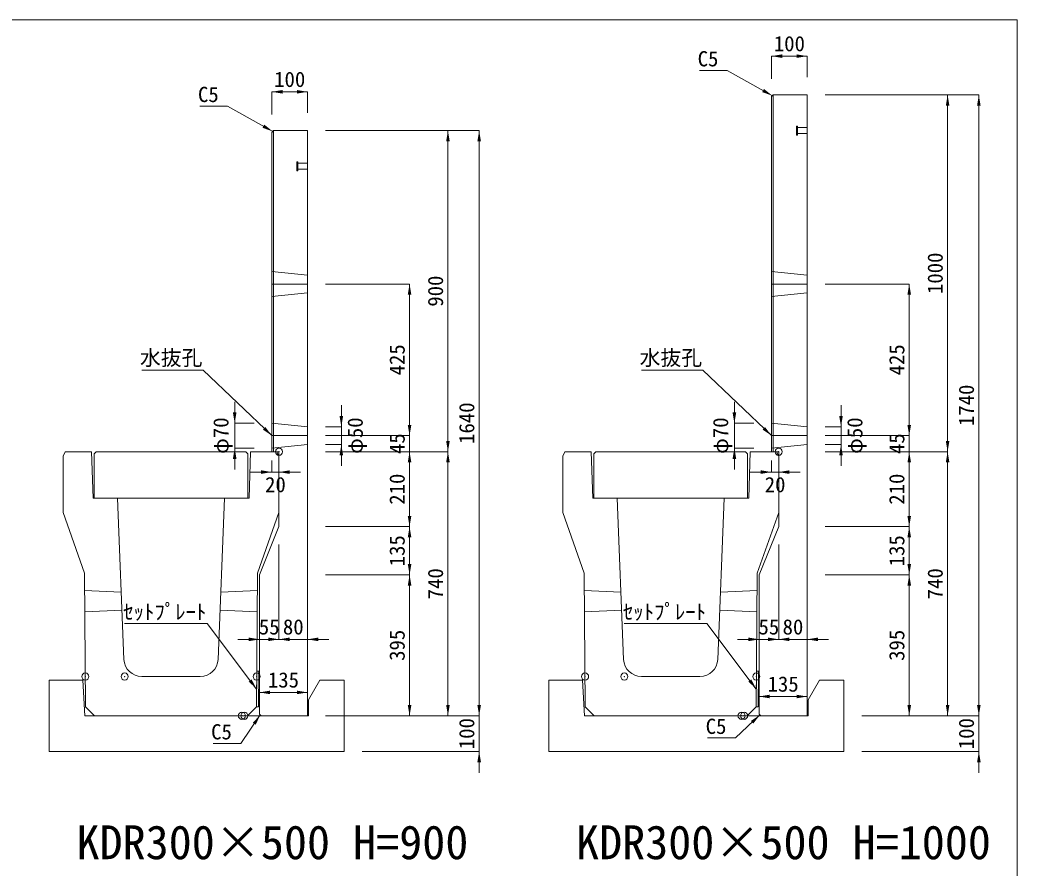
# Model space of a CAD drawing. Units: millimetres at full size, sheet at 1:40. Extents: x 172874 to 199766, y 869448 to 902797.
# Drawn here: x 196880 to 199674, y 900072 to 902448 of the extents above; entities that cross this region are included whole.
import ezdxf
from ezdxf.enums import TextEntityAlignment as Align

# ---------------------------------------------------------------- set-up
doc = ezdxf.new("R2010")
doc.units = ezdxf.units.MM
doc.header["$LTSCALE"] = 40
doc.header["$PDMODE"] = 32
doc.header["$PDSIZE"] = 20
for name, pattern in [('DASHED', [7.5, 6, -1.5]), ('USER2', [4.7625, 3.175, -1.5875]), ('USER3', [1.35, 0.75, -0.6])]:
    doc.linetypes.add(name, pattern=pattern)
for name, color, linetype, lineweight in [('セットプレート', 3, 'Continuous', 13), ('パネックスKDR', 2, 'Continuous', 13), ('図枠', 5, 'Continuous', 13), ('基礎ブロック', 2, 'Continuous', 13), ('寸法線', 7, 'Continuous', 13), ('引出線', 4, 'Continuous', 13), ('本体', 2, 'Continuous', 13), ('補助線', 8, 'Continuous', 13), ('ｲﾝｻｰﾄ', 3, 'USER3', 5)]:
    doc.layers.add(name, color=color, linetype=linetype, lineweight=lineweight)
doc.layers.add('文字', color=7, linetype='Continuous')
doc.styles.add('ＭＳ ゴシック', font='')
doc.styles.get('ＭＳ ゴシック').set_extended_font_data('MS Gothic')

# ---------------------------------------------------------------- blocks, each defined once
blk = doc.blocks.new('filled_arrow')
at = {"color": 0, "linetype": 'Continuous', "lineweight": -2}
blk.add_solid([(7.5, 1.25), (0, 0), (7.5, -1.25)], dxfattribs=at)

msp = doc.modelspace()

# ---------------------------------------------------------------- linework, layer by layer
at = {"layer": 'セットプレート'}
for points in [[(197543.06, 900523.33), (197549.06, 900523.28), (197549.92, 900623.27), (197543.92, 900623.33)], [(198943.06, 900523.33), (198949.06, 900523.28), (198949.92, 900623.27), (198943.92, 900623.33)]]:
    msp.add_lwpolyline(points, close=True, dxfattribs=at)
at = {"layer": 'パネックスKDR'}
for p, q in [((198986.29, 902233.33), (198991.29, 902238.33)), ((198986.29, 902233.33), (198986.29, 901238.33)), ((198991.29, 902238.33), (199086.29, 902238.33)), ((199086.29, 902238.33), (199086.29, 900498.33)), ((197586.29, 902133.33), (197591.29, 902138.33)), ((197586.29, 902133.33), (197586.29, 901238.33)), ((197591.29, 902138.33), (197686.29, 902138.33)), ((197686.29, 902138.33), (197686.29, 900498.33)), ((197586.29, 901238.33), (197606.29, 901238.33)), ((197606.29, 901238.33), (197606.29, 901028.33)), ((198986.29, 901238.33), (199006.29, 901238.33)), ((199006.29, 901238.33), (199006.29, 901028.33)), ((197606.29, 901028.33), (197551.29, 900893.33)), ((199006.29, 901028.33), (198951.29, 900893.33)), ((197551.29, 900893.33), (197551.29, 900503.33)), ((198951.29, 900893.33), (198951.29, 900503.33)), ((197551.29, 900503.33), (197556.29, 900498.33)), ((197556.29, 900498.33), (197686.29, 900498.33)), ((198951.29, 900503.33), (198956.29, 900498.33)), ((198956.29, 900498.33), (199086.29, 900498.33))]:
    msp.add_line(p, q, dxfattribs=at)
at = {"layer": 'パネックスKDR', "lineweight": 5}
for p, q in [((198991.29, 902238.33), (198991.29, 901238.33)), ((197591.29, 902138.33), (197591.29, 901238.33))]:
    msp.add_line(p, q, dxfattribs=at)
at = {"layer": 'パネックスKDR', "linetype": 'DASHED', "lineweight": 9}
for p, q in [((197586.29, 901743.33), (197686.29, 901733.33)), ((198986.29, 901743.33), (199086.29, 901733.33)), ((197586.29, 901673.33), (197686.29, 901683.33)), ((198986.29, 901673.33), (199086.29, 901683.33)), ((197586.29, 901318.33), (197686.29, 901308.33)), ((198986.29, 901318.33), (199086.29, 901308.33)), ((197586.29, 901248.33), (197686.29, 901258.33)), ((198986.29, 901248.33), (199086.29, 901258.33))]:
    msp.add_line(p, q, dxfattribs=at)
at = {"layer": '図枠'}
for p, q in [((187274.21, 902448.33), (199674.21, 902448.33)), ((187274.21, 902448.33), (199674.21, 902448.33)), ((187274.21, 902448.33), (199674.21, 902448.33)), ((199674.21, 902448.33), (199674.21, 886548.33))]:
    msp.add_line(p, q, dxfattribs=at)
at = {"layer": '基礎ブロック'}
for points in [[(197689.02, 900498.33), (197062.02, 900498.33), (197057.02, 900598.33), (196962.02, 900598.33), (196962.02, 900398.33), (197789.02, 900398.33), (197789.02, 900598.33), (197721.02, 900598.33)], [(197721.02, 900598.33), (197689.02, 900543.33), (197689.02, 900498.33)], [(199089.02, 900498.33), (198462.02, 900498.33), (198457.02, 900598.33), (198362.02, 900598.33), (198362.02, 900398.33), (199189.02, 900398.33), (199189.02, 900598.33), (199121.02, 900598.33)], [(199121.02, 900598.33), (199089.02, 900543.33), (199089.02, 900498.33)]]:
    msp.add_lwpolyline(points, dxfattribs=at)
at = {"layer": '寸法線'}
for p, q in [((198986.29, 902346.88), (199086.29, 902346.88)), ((198986.29, 902283.33), (198986.29, 902346.88)), ((199086.29, 902288.33), (199086.29, 902346.88)), ((197586.29, 902246.88), (197686.29, 902246.88)), ((197586.29, 902183.33), (197586.29, 902246.88)), ((197686.29, 902188.33), (197686.29, 902246.88)), ((199136.29, 902238.33), (199567.13, 902238.33)), ((199136.29, 902238.33), (199479.63, 902238.33)), ((199479.63, 901238.33), (199479.63, 902238.33)), ((199567.13, 900498.33), (199567.13, 902238.33)), ((197736.29, 902138.33), (198167.13, 902138.33)), ((197736.29, 902138.33), (198079.63, 902138.33)), ((198079.63, 901238.33), (198079.63, 902138.33)), ((198167.13, 900498.33), (198167.13, 902138.33)), ((197736.29, 901708.33), (197972.13, 901708.33)), ((197972.13, 901283.33), (197972.13, 901708.33)), ((199136.29, 901708.33), (199372.13, 901708.33)), ((199372.13, 901283.33), (199372.13, 901708.33)), ((197482.22, 901378.33), (197482.22, 901188.33)), ((198882.22, 901378.33), (198882.22, 901188.33)), ((197780.96, 901368.33), (197780.96, 901198.33)), ((199180.96, 901368.33), (199180.96, 901198.33)), ((197972.13, 901178.33), (197972.13, 901343.33)), ((199372.13, 901178.33), (199372.13, 901343.33)), ((197536.29, 901318.33), (197482.22, 901318.33)), ((197736.29, 901308.33), (197780.96, 901308.33)), ((198936.29, 901318.33), (198882.22, 901318.33)), ((199136.29, 901308.33), (199180.96, 901308.33)), ((197736.29, 901283.33), (197972.13, 901283.33)), ((197736.29, 901283.33), (197972.13, 901283.33)), ((199136.29, 901283.33), (199372.13, 901283.33)), ((199136.29, 901283.33), (199372.13, 901283.33)), ((197536.29, 901248.33), (197482.22, 901248.33)), ((197736.29, 901258.33), (197780.96, 901258.33)), ((197736.29, 901238.33), (198079.63, 901238.33)), ((197736.29, 901238.33), (197972.13, 901238.33)), ((197736.29, 901238.33), (197972.13, 901238.33)), ((197736.29, 901238.33), (198079.63, 901238.33)), ((197972.13, 901238.33), (197972.13, 901028.33)), ((198079.63, 901238.33), (198079.63, 900498.33)), ((198936.29, 901248.33), (198882.22, 901248.33)), ((199136.29, 901258.33), (199180.96, 901258.33)), ((199136.29, 901238.33), (199479.63, 901238.33)), ((199136.29, 901238.33), (199372.13, 901238.33)), ((199136.29, 901238.33), (199372.13, 901238.33)), ((199136.29, 901238.33), (199479.63, 901238.33)), ((199372.13, 901238.33), (199372.13, 901028.33)), ((199479.63, 901238.33), (199479.63, 900498.33)), ((197586.29, 901213.33), (197586.29, 901181.25)), ((197606.29, 901213.33), (197606.29, 901181.25)), ((198986.29, 901213.33), (198986.29, 901181.25)), ((199006.29, 901213.33), (199006.29, 901181.25)), ((197526.29, 901181.25), (197666.29, 901181.25)), ((198926.29, 901181.25), (199066.29, 901181.25)), ((197736.29, 901028.33), (197972.13, 901028.33)), ((197736.29, 901028.33), (197972.13, 901028.33)), ((197972.13, 901028.33), (197972.13, 900893.33)), ((199136.29, 901028.33), (199372.13, 901028.33)), ((199136.29, 901028.33), (199372.13, 901028.33)), ((199372.13, 901028.33), (199372.13, 900893.33)), ((197606.29, 900978.33), (197606.29, 900712.5)), ((197606.29, 900978.33), (197606.29, 900712.5)), ((197686.29, 900978.33), (197686.29, 900712.5)), ((199006.29, 900978.33), (199006.29, 900712.5)), ((199006.29, 900978.33), (199006.29, 900712.5)), ((199086.29, 900978.33), (199086.29, 900712.5)), ((197736.29, 900893.33), (197972.13, 900893.33)), ((197736.29, 900893.33), (197972.13, 900893.33)), ((197972.13, 900893.33), (197972.13, 900498.33)), ((199136.29, 900893.33), (199372.13, 900893.33)), ((199136.29, 900893.33), (199372.13, 900893.33)), ((199372.13, 900893.33), (199372.13, 900498.33)), ((197551.29, 900843.33), (197551.29, 900712.5)), ((198951.29, 900843.33), (198951.29, 900712.5)), ((197666.29, 900712.5), (197491.29, 900712.5)), ((197546.29, 900712.5), (197746.29, 900712.5)), ((199066.29, 900712.5), (198891.29, 900712.5)), ((198946.29, 900712.5), (199146.29, 900712.5)), ((197551.29, 900563.82), (197686.29, 900563.82)), ((197551.29, 900528.33), (197551.29, 900563.82)), ((197686.29, 900523.33), (197686.29, 900563.82)), ((198167.13, 900558.33), (198167.13, 900338.33)), ((198951.29, 900552.32), (199086.29, 900552.32)), ((198951.29, 900528.33), (198951.29, 900552.32)), ((199086.29, 900523.33), (199086.29, 900552.32)), ((199567.13, 900558.33), (199567.13, 900338.33)), ((197736.29, 900498.33), (198167.13, 900498.33)), ((197736.29, 900498.33), (198079.63, 900498.33)), ((197736.29, 900498.33), (197972.13, 900498.33)), ((197939.02, 900498.33), (198167.13, 900498.33)), ((199239.02, 900498.33), (199372.13, 900498.33)), ((199339.02, 900498.33), (199567.13, 900498.33)), ((199339.02, 900498.33), (199479.63, 900498.33)), ((199339.02, 900498.33), (199567.13, 900498.33)), ((197839.02, 900398.33), (198167.13, 900398.33)), ((199239.02, 900398.33), (199567.13, 900398.33))]:
    msp.add_line(p, q, dxfattribs=at)
at = {"layer": '引出線'}
for points in [[(198988.79, 902235.83), (198862.42, 902306.91), (198784.65, 902306.91)], [(197588.79, 902135.83), (197462.42, 902206.91), (197384.65, 902206.91)], [(197586.29, 901283.33), (197393.83, 901466.78), (197222.09, 901466.78)], [(198986.29, 901283.33), (198793.83, 901466.78), (198622.09, 901466.78)], [(197543.49, 900573.33), (197405.1, 900756.77), (197173.74, 900756.77)], [(198943.49, 900573.33), (198805.1, 900756.77), (198573.74, 900756.77)], [(197553.79, 900500.83), (197499.21, 900420.84), (197421.45, 900420.84)], [(198953.79, 900500.83), (198884.93, 900436.18), (198807.17, 900436.18)]]:
    msp.add_lwpolyline(points, dxfattribs=at)
at = {"layer": '本体'}
for p, q in [((197007.29, 901238.33), (197001.29, 901226.33)), ((197007.29, 901238.33), (197081.29, 901238.33)), ((197081.29, 901238.33), (197085.29, 901108.33)), ((197526.29, 901238.33), (197522.29, 901108.33)), ((197526.29, 901238.33), (197600.29, 901238.33)), ((197600.29, 901238.33), (197606.29, 901226.33)), ((198407.29, 901238.33), (198401.29, 901226.33)), ((198407.29, 901238.33), (198481.29, 901238.33)), ((198481.29, 901238.33), (198485.29, 901108.33)), ((198926.29, 901238.33), (198922.29, 901108.33)), ((198926.29, 901238.33), (199000.29, 901238.33)), ((199000.29, 901238.33), (199006.29, 901226.33)), ((197001.29, 901226.33), (197001.29, 901068.33)), ((197606.29, 901226.33), (197606.29, 901068.33)), ((198401.29, 901226.33), (198401.29, 901068.33)), ((199006.29, 901226.33), (199006.29, 901068.33)), ((197085.29, 901108.33), (197153.79, 901108.33)), ((197153.79, 901108.33), (197171.87, 900656.33)), ((197453.79, 901108.33), (197435.71, 900656.33)), ((197453.79, 901108.33), (197522.29, 901108.33)), ((198485.29, 901108.33), (198553.79, 901108.33)), ((198553.79, 901108.33), (198571.87, 900656.33)), ((198853.79, 901108.33), (198835.71, 900656.33)), ((198853.79, 901108.33), (198922.29, 901108.33)), ((197001.29, 901068.33), (197061.29, 900898.33)), ((197606.29, 901068.33), (197546.29, 900898.33)), ((198401.29, 901068.33), (198461.29, 900898.33)), ((199006.29, 901068.33), (198946.29, 900898.33)), ((197061.29, 900898.33), (197064.52, 900523.33)), ((197546.29, 900898.33), (197543.06, 900523.33)), ((198461.29, 900898.33), (198464.52, 900523.33)), ((198946.29, 900898.33), (198943.06, 900523.33)), ((197221.83, 900608.33), (197385.75, 900608.33)), ((198621.83, 900608.33), (198785.75, 900608.33)), ((197064.52, 900523.33), (197089.74, 900498.33)), ((197517.84, 900498.33), (197543.06, 900523.33)), ((198464.52, 900523.33), (198489.74, 900498.33)), ((198917.84, 900498.33), (198943.06, 900523.33)), ((197089.74, 900498.33), (197517.84, 900498.33)), ((198489.74, 900498.33), (198917.84, 900498.33))]:
    msp.add_line(p, q, dxfattribs=at)
at = {"layer": '本体', "linetype": 'USER2'}
for p, q in [((197061.71, 900849.33), (197164.35, 900844.33)), ((197443.23, 900844.33), (197545.87, 900849.33)), ((198461.71, 900849.33), (198564.35, 900844.33)), ((198843.23, 900844.33), (198945.87, 900849.33)), ((197062.23, 900789.33), (197166.35, 900794.33)), ((197441.23, 900794.33), (197545.35, 900789.33)), ((198462.23, 900789.33), (198566.35, 900794.33)), ((198841.23, 900794.33), (198945.35, 900789.33))]:
    msp.add_line(p, q, dxfattribs=at)
at = {"layer": '本体', "lineweight": 20}
for points in [[(197088.79, 901232.33), (197093.79, 901238.33), (197513.79, 901238.33), (197518.79, 901232.33), (197518.79, 901108.33), (197088.79, 901108.33)], [(198488.79, 901232.33), (198493.79, 901238.33), (198913.79, 901238.33), (198918.79, 901232.33), (198918.79, 901108.33), (198488.79, 901108.33)]]:
    msp.add_lwpolyline(points, close=True, dxfattribs=at)
at = {"layer": '本体'}
for centre, start, end in [((197221.83, 900658.33), 182.29061, 270), ((197385.75, 900658.33), 270, 357.70939), ((198621.83, 900658.33), 182.29061, 270), ((198785.75, 900658.33), 270, 357.70939)]:
    msp.add_arc(centre, 50, start, end, dxfattribs=at)
at = {"layer": '補助線'}
for p, q in [((197586.29, 901708.33), (197686.29, 901708.33)), ((198986.29, 901708.33), (199086.29, 901708.33)), ((197586.29, 901283.33), (197686.29, 901283.33)), ((198986.29, 901283.33), (199086.29, 901283.33))]:
    msp.add_line(p, q, dxfattribs=at)
for p in [(197606.29, 901238.33), (199006.29, 901238.33), (197063.79, 900608.33), (197173.79, 900608.33), (197543.79, 900608.33), (198463.79, 900608.33), (198573.79, 900608.33), (198943.79, 900608.33), (197502.29, 900498.33), (197509.29, 900498.33), (197509.29, 900498.33), (198902.29, 900498.33), (198909.29, 900498.33), (198909.29, 900498.33)]:
    msp.add_point(p, dxfattribs=at)
at = {"layer": 'ｲﾝｻｰﾄ'}
for p, q in [((199056.29, 902150.83), (199056.29, 902125.83)), ((199059.29, 902150.83), (199056.29, 902150.83)), ((199059.29, 902125.83), (199059.29, 902150.83)), ((199086.29, 902146.83), (199059.29, 902146.83)), ((199059.29, 902129.83), (199086.29, 902129.83)), ((199056.29, 902125.83), (199059.29, 902125.83)), ((197656.29, 902050.83), (197656.29, 902025.83)), ((197659.29, 902050.83), (197656.29, 902050.83)), ((197659.29, 902025.83), (197659.29, 902050.83)), ((197686.29, 902046.83), (197659.29, 902046.83)), ((197656.29, 902025.83), (197659.29, 902025.83)), ((197659.29, 902029.83), (197686.29, 902029.83))]:
    msp.add_line(p, q, dxfattribs=at)

# ---------------------------------------------------------------- block references
at = {"layer": '寸法線', "xscale": 4, "yscale": 4}
for p in [(198986.29, 902346.88), (197586.29, 902246.88), (197606.29, 901181.25), (199006.29, 901181.25), (197606.29, 900712.5), (197686.29, 900712.5), (199006.29, 900712.5), (199086.29, 900712.5), (197551.29, 900563.82), (198951.29, 900552.32)]:
    msp.add_blockref('filled_arrow', p, dxfattribs=at)
for p, rotation in [((199086.29, 902346.88), 180), ((197686.29, 902246.88), 180), ((199479.63, 902238.33), 270), ((199567.13, 902238.33), 270), ((198079.63, 902138.33), 270), ((198167.13, 902138.33), 270), ((197972.13, 901708.33), 270), ((199372.13, 901708.33), 270), ((197482.22, 901318.33), 90), ((198882.22, 901318.33), 90), ((197780.96, 901308.33), 90), ((199180.96, 901308.33), 90), ((197972.13, 901283.33), 90), ((197972.13, 901283.33), 90), ((199372.13, 901283.33), 90), ((199372.13, 901283.33), 90), ((198079.63, 901238.33), 90), ((199479.63, 901238.33), 90), ((197482.22, 901248.33), 270), ((197780.96, 901258.33), 270), ((197972.13, 901238.33), 270), ((197972.13, 901238.33), 270), ((198079.63, 901238.33), 270), ((198882.22, 901248.33), 270), ((199180.96, 901258.33), 270), ((199372.13, 901238.33), 270), ((199372.13, 901238.33), 270), ((199479.63, 901238.33), 270), ((197586.29, 901181.25), 180), ((198986.29, 901181.25), 180), ((197972.13, 901028.33), 90), ((199372.13, 901028.33), 90), ((197972.13, 901028.33), 270), ((199372.13, 901028.33), 270), ((197972.13, 900893.33), 90), ((199372.13, 900893.33), 90), ((197972.13, 900893.33), 270), ((199372.13, 900893.33), 270), ((197551.29, 900712.5), 180), ((197606.29, 900712.5), 180), ((198951.29, 900712.5), 180), ((199006.29, 900712.5), 180), ((197686.29, 900563.82), 180), ((199086.29, 900552.32), 180), ((197972.13, 900498.33), 90), ((198079.63, 900498.33), 90), ((198167.13, 900498.33), 90), ((198167.13, 900498.33), 90), ((199372.13, 900498.33), 90), ((199479.63, 900498.33), 90), ((199567.13, 900498.33), 90), ((199567.13, 900498.33), 90), ((198167.13, 900398.33), 270), ((199567.13, 900398.33), 270)]:
    msp.add_blockref('filled_arrow', p, dxfattribs=dict(at, rotation=rotation))
at = {"layer": '引出線', "xscale": 4, "yscale": 4}
for p, rotation in [((198988.79, 902235.83), 150.6), ((197588.79, 902135.83), 150.6), ((197586.29, 901283.33), 136.4), ((198986.29, 901283.33), 136.4), ((197543.49, 900573.33), 127), ((198943.49, 900573.33), 127), ((197553.79, 900500.83), 235.7), ((198953.79, 900500.83), 223.2)]:
    msp.add_blockref('filled_arrow', p, dxfattribs=dict(at, rotation=rotation))

# ---------------------------------------------------------------- texts
at = {"layer": '寸法線', "style": 'ＭＳ ゴシック'}
for s, p in [('100', (199036.29, 902381.88)), ('100', (197636.29, 902281.88)), ('20', (197596.29, 901146.25)), ('20', (198996.29, 901146.25)), ('55', (197578.79, 900747.5)), ('80', (197646.29, 900747.5)), ('55', (198978.79, 900747.5)), ('80', (199046.29, 900747.5)), ('135', (197618.79, 900598.82)), ('135', (199018.79, 900587.32))]:
    msp.add_text(s, height=42.72, dxfattribs=at).set_placement(p, align=Align.MIDDLE_CENTER)
for s, p in [('1000', (199444.63, 901738.33)), ('900', (198044.63, 901688.33)), ('425', (197937.13, 901495.83)), ('425', (199337.13, 901495.83)), ('1740', (199532.13, 901368.33)), ('1640', (198132.13, 901318.33)), ('φ70', (197443.56, 901283.33)), ('φ50', (197819.62, 901283.33)), ('φ70', (198843.56, 901283.33)), ('φ50', (199219.62, 901283.33)), ('45', (197937.13, 901260.83)), ('45', (199337.13, 901260.83)), ('210', (197937.13, 901133.33)), ('210', (199337.13, 901133.33)), ('135', (197937.13, 900960.83)), ('135', (199337.13, 900960.83)), ('740', (198044.63, 900868.33)), ('740', (199444.63, 900868.33)), ('395', (197937.13, 900695.83)), ('395', (199337.13, 900695.83)), ('100', (198132.13, 900448.33)), ('100', (199532.13, 900448.33))]:
    msp.add_text(s, height=42.72, rotation=90, dxfattribs=at).set_placement(p, align=Align.MIDDLE_CENTER)
at = {"layer": '引出線', "style": 'ＭＳ ゴシック'}
for s, p in [('C5', (198837.42, 902360.91)), ('C5', (197437.42, 902260.91)), ('水抜孔', (197391.58, 901523.06)), ('水抜孔', (198791.58, 901523.06)), ('ｾｯﾄﾌﾟﾚｰﾄ', (197402.85, 900810.77)), ('ｾｯﾄﾌﾟﾚｰﾄ', (198802.85, 900810.77)), ('C5', (198859.93, 900490.18)), ('C5', (197474.21, 900474.84))]:
    msp.add_text(s, height=42.72, dxfattribs=at).set_placement(p, align=Align.TOP_RIGHT)
at = {"layer": '文字', "style": 'ＭＳ ゴシック'}
for s, p in [('KDR300×500 H=900', (197038.87, 900067.94)), ('KDR300×500 H=1000', (198438.52, 900067.94))]:
    msp.add_text(s, height=94.94, dxfattribs=at).set_placement(p, align=Align.BOTTOM_LEFT)

doc.saveas('drawing.dxf')
